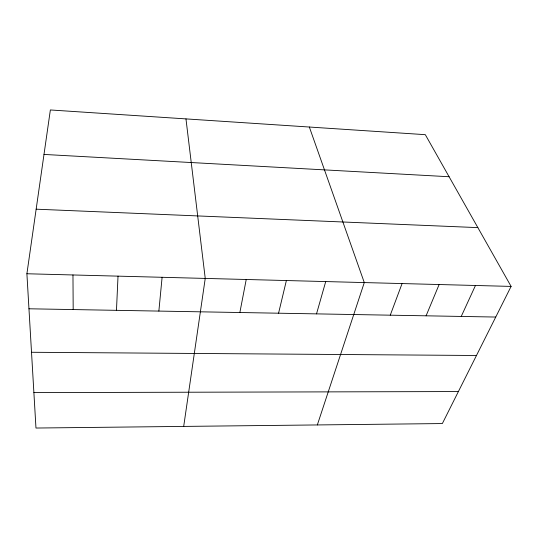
<?xml version="1.0" encoding="UTF-8"?>
<svg xmlns="http://www.w3.org/2000/svg" width="538" height="538" viewBox="0 0 538 538"><rect width="100%" height="100%" fill="white"/><g stroke="black" fill="none" stroke-linecap="round" stroke-linejoin="round"><path stroke-width="0.81" d="M116.47 310.332L118.024 276.142M158.865 311.085L162.106 277.292M26.9 273.761L50.364 109.96L425.316 134.675L511.1 286.411L442.35 423.561L35.972 428.04L26.9 273.761L511.1 286.411M183.693 426.412L205.24 278.415L185.966 118.898M239.861 312.517L246.229 279.491M278.57 313.203L286.384 280.54M316.519 313.876L325.725 281.569M317.339 424.939L364.287 282.571L309.337 127.029M390.258 315.181L402.081 283.56M426.083 315.813L439.129 284.528M461.241 316.438L475.464 285.476M33.887 392.605L458.389 391.556M31.513 352.269L476.473 355.49M28.958 308.785L495.74 317.05M36.147 209.181L477.865 227.621M43.988 154.433L449.095 176.74M72.966 274.965L73.181 309.565"/></g></svg>
